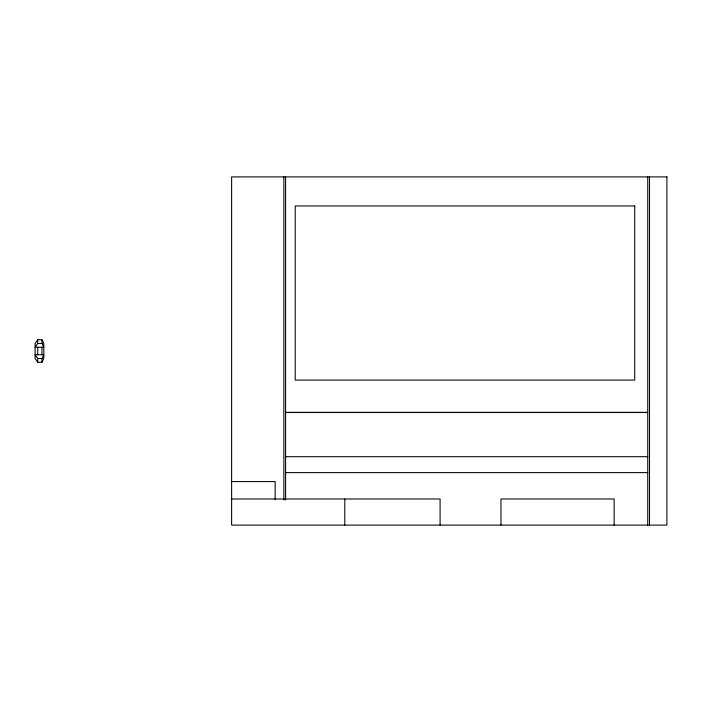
<?xml version="1.0" encoding="UTF-8"?>
<svg xmlns="http://www.w3.org/2000/svg" width="702" height="702" viewBox="0 0 702 702"><rect width="100%" height="100%" fill="white"/><g stroke="black" fill="none" stroke-linecap="round" stroke-linejoin="round"><path stroke-width="1.05" d="M41.98 362.258L41.98 358.511L43.805 354.747L35.1 354.747L37.715 358.511L37.715 362.258L41.98 362.258L43.805 358.485L43.805 343.515L41.98 339.742L37.715 339.742L35.1 343.515L35.1 358.485L37.715 362.258M37.715 339.742L37.715 343.489L35.1 347.253L43.805 347.253L41.98 343.489L41.98 339.742M37.715 343.489L41.98 343.489M37.715 358.511L41.98 358.511M285.6 412.346L647.744 412.346L647.744 176.895M285.6 412.522L647.744 412.522L647.744 525.105M285.565 456.686L647.744 456.686M285.565 472.613L647.744 472.613M231.625 481.581L275.158 481.581L275.158 499.499M231.625 498.99L440.084 498.99L440.084 525.105M649.49 176.895L649.49 525.105M614.145 525.105L614.145 498.99L500.974 498.99L500.974 525.105M344.796 498.99L344.796 525.105M285.6 176.895L285.6 499.964M283.862 176.895L283.862 499.921M41.98 347.253L41.98 354.747M37.715 347.253L37.715 354.747M666.9 176.895L231.625 176.895L231.625 525.105L666.9 525.105L666.9 176.895M634.713 205.967L295.209 205.967L295.209 380.08L634.713 380.08L634.713 205.967"/></g></svg>
